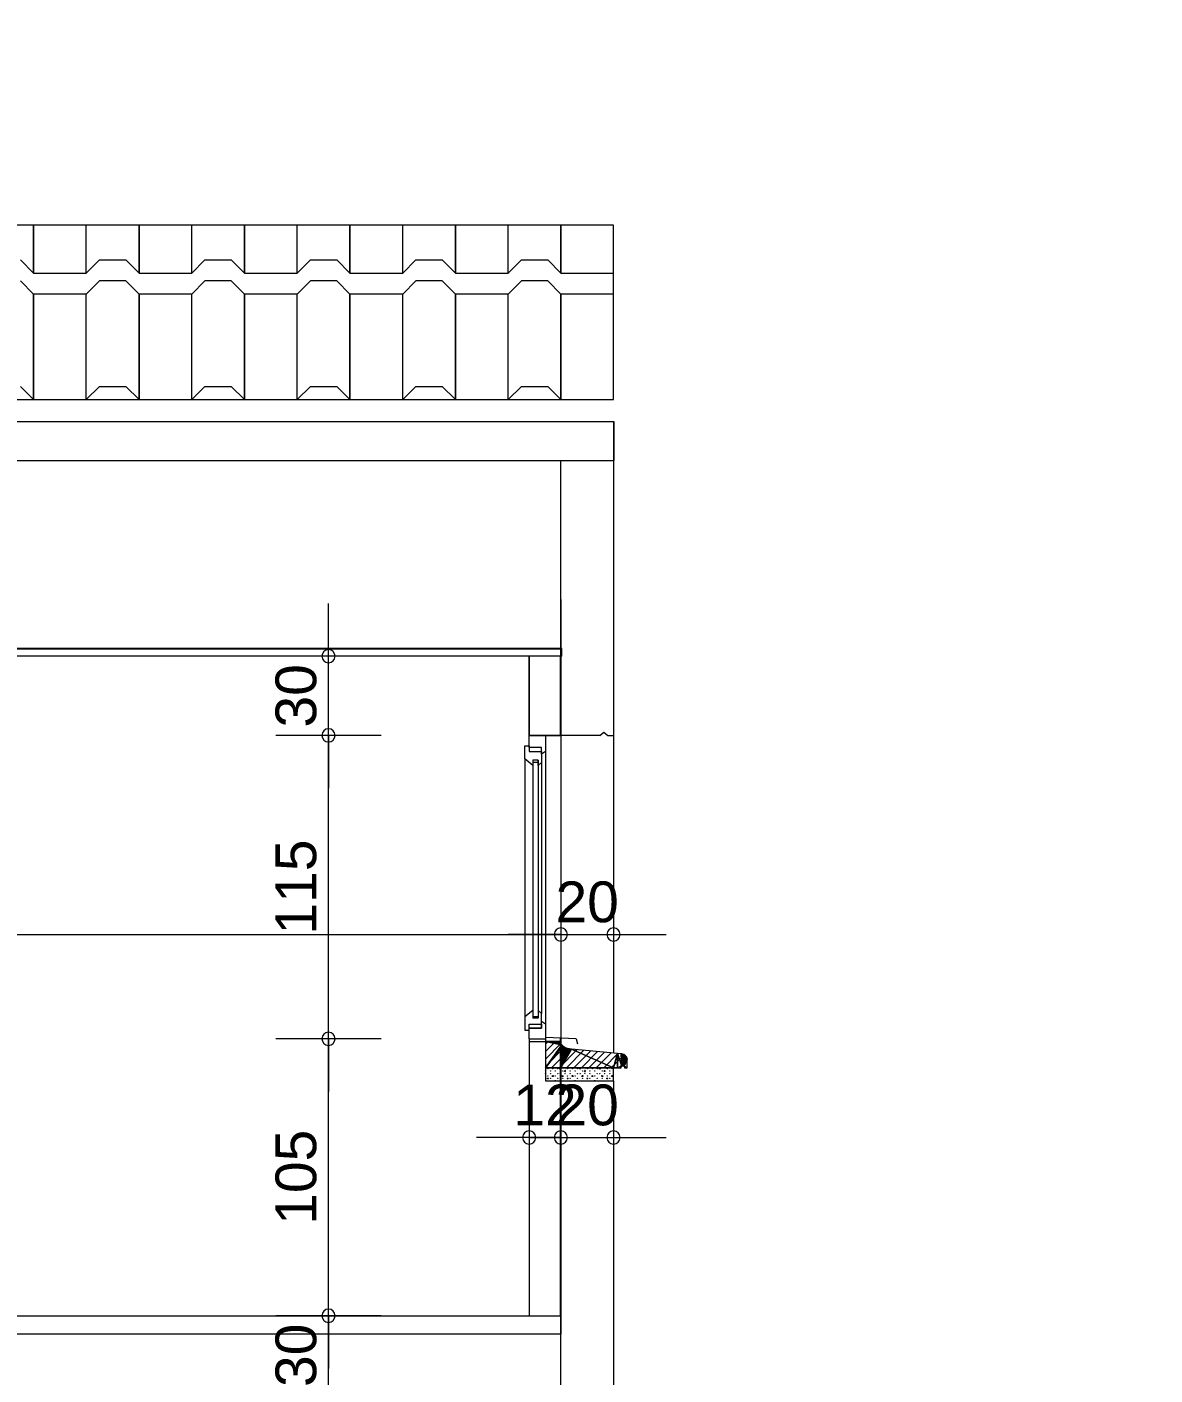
# Model space of a CAD drawing. Header units: metres. Extents: x 1.8 to 61.8, y -53.3 to -11.3.
# Drawn here: x 23.78 to 28.05, y -33.8 to -28.69 of the extents above; entities that cross this region are included whole.
import ezdxf
from ezdxf.enums import TextEntityAlignment as Align

# ---------------------------------------------------------------- set-up
doc = ezdxf.new("R2010")
doc.units = ezdxf.units.M
doc.header["$MEASUREMENT"] = 0
doc.layers.add('Calque commun', color=7, linetype='Continuous')
doc.layers.add('Cotations', color=7, linetype='Continuous')
doc.styles.add('Arial10', font='arial.ttf', dxfattribs={"height": 0.154626})

# ---------------------------------------------------------------- blocks, each defined once
blk = doc.blocks.new('new229')
at = {"layer": 'Cotations', "color": 14, "linetype": 'Continuous', "lineweight": 9}
blk.add_arc((0, 0), 0.5, 0, 359.9994, dxfattribs=at)
blk = doc.blocks.new('new230')
at = {"layer": 'Cotations', "color": 14, "linetype": 'Continuous', "lineweight": 9}
blk.add_arc((0, 0), 0.5, 0, 359.9994, dxfattribs=at)
blk = doc.blocks.new('DimLine58230')
at = {"layer": 'Cotations', "color": 14, "linetype": 'Continuous', "lineweight": 9}
for p, q in [((24.9201, -32.5283), (24.9201, -32.3283)), ((25.1201, -32.5283), (24.7201, -32.5283)), ((24.9201, -33.5783), (24.9201, -32.5283)), ((25.1201, -33.5783), (24.7201, -33.5783)), ((24.9201, -33.5783), (24.9201, -33.7783))]:
    blk.add_line(p, q, dxfattribs=at)
at = {"layer": 'Cotations', "color": 14, "linetype": 'Continuous', "lineweight": 9, "xscale": 0.05000000074505806, "yscale": 0.05000000074505806, "zscale": 0.05000000074505806}
for name, p, rotation in [('new230', (24.9201, -32.5283), -90.00000000000001), ('new229', (24.9201, -33.5783), 90)]:
    blk.add_blockref(name, p, dxfattribs=dict(at, rotation=rotation))
at = {"layer": 'Cotations', "color": 7, "linetype": 'Continuous', "lineweight": 9, "style": 'Arial10'}
blk.add_text('105', height=0.15463, rotation=90, dxfattribs=at).set_placement((24.9201, -33.0533), align=Align.BOTTOM_CENTER)
blk = doc.blocks.new('new231')
at = {"layer": 'Cotations', "color": 14, "linetype": 'Continuous', "lineweight": 9}
blk.add_arc((0, 0), 0.5, 0, 359.9994, dxfattribs=at)
blk = doc.blocks.new('new232')
at = {"layer": 'Cotations', "color": 14, "linetype": 'Continuous', "lineweight": 9}
blk.add_arc((0, 0), 0.5, 0, 359.9994, dxfattribs=at)
blk = doc.blocks.new('DimLine58236')
at = {"layer": 'Cotations', "color": 14, "linetype": 'Continuous', "lineweight": 9}
for p, q in [((24.9201, -31.3783), (24.9201, -31.1783)), ((25.1201, -31.3783), (24.7201, -31.3783)), ((24.9201, -32.5283), (24.9201, -31.3783)), ((25.1201, -32.5283), (24.7201, -32.5283)), ((24.9201, -32.5283), (24.9201, -32.7283))]:
    blk.add_line(p, q, dxfattribs=at)
at = {"layer": 'Cotations', "color": 14, "linetype": 'Continuous', "lineweight": 9, "xscale": 0.05000000074505806, "yscale": 0.05000000074505806, "zscale": 0.05000000074505806}
for name, p, rotation in [('new232', (24.9201, -31.3783), -90.00000000000001), ('new231', (24.9201, -32.5283), 90)]:
    blk.add_blockref(name, p, dxfattribs=dict(at, rotation=rotation))
at = {"layer": 'Cotations', "color": 7, "linetype": 'Continuous', "lineweight": 9, "style": 'Arial10'}
blk.add_text('115', height=0.15463, rotation=90, dxfattribs=at).set_placement((24.9201, -31.9533), align=Align.BOTTOM_CENTER)
blk = doc.blocks.new('new233')
at = {"layer": 'Cotations', "color": 14, "linetype": 'Continuous', "lineweight": 9}
blk.add_arc((0, 0), 0.5, 0, 359.9994, dxfattribs=at)
blk = doc.blocks.new('new234')
at = {"layer": 'Cotations', "color": 14, "linetype": 'Continuous', "lineweight": 9}
blk.add_arc((0, 0), 0.5, 0, 359.9994, dxfattribs=at)
blk = doc.blocks.new('DimLine58242')
at = {"layer": 'Cotations', "color": 14, "linetype": 'Continuous', "lineweight": 9}
for p, q in [((24.9201, -31.0783), (24.9201, -30.8783)), ((25.1201, -31.0783), (24.7201, -31.0783)), ((24.9201, -31.3783), (24.9201, -31.0783)), ((25.1201, -31.3783), (24.7201, -31.3783)), ((24.9201, -31.3783), (24.9201, -31.5783))]:
    blk.add_line(p, q, dxfattribs=at)
at = {"layer": 'Cotations', "color": 14, "linetype": 'Continuous', "lineweight": 9, "xscale": 0.05000000074505806, "yscale": 0.05000000074505806, "zscale": 0.05000000074505806}
for name, p, rotation in [('new234', (24.9201, -31.0783), -90.00000000000001), ('new233', (24.9201, -31.3783), 90)]:
    blk.add_blockref(name, p, dxfattribs=dict(at, rotation=rotation))
at = {"layer": 'Cotations', "color": 7, "linetype": 'Continuous', "lineweight": 9, "style": 'Arial10'}
blk.add_text('30', height=0.15463, rotation=90, dxfattribs=at).set_placement((24.9201, -31.2283), align=Align.BOTTOM_CENTER)
blk = doc.blocks.new('new235')
at = {"layer": 'Cotations', "color": 14, "linetype": 'Continuous', "lineweight": 9}
blk.add_arc((0, 0), 0.5, 0, 359.9994, dxfattribs=at)
blk = doc.blocks.new('new236')
at = {"layer": 'Cotations', "color": 14, "linetype": 'Continuous', "lineweight": 9}
blk.add_arc((0, 0), 0.5, 0, 359.9994, dxfattribs=at)
blk = doc.blocks.new('DimLine58250')
at = {"layer": 'Cotations', "color": 14, "linetype": 'Continuous', "lineweight": 9}
for p, q in [((24.9201, -33.5783), (24.9201, -33.3783)), ((25.1201, -33.5783), (24.7201, -33.5783)), ((24.9201, -33.8783), (24.9201, -33.5783)), ((25.1201, -33.8783), (24.7201, -33.8783)), ((24.9201, -33.8783), (24.9201, -34.0783))]:
    blk.add_line(p, q, dxfattribs=at)
at = {"layer": 'Cotations', "color": 14, "linetype": 'Continuous', "lineweight": 9, "xscale": 0.05000000074505806, "yscale": 0.05000000074505806, "zscale": 0.05000000074505806}
for name, p, rotation in [('new236', (24.9201, -33.5783), -90.00000000000001), ('new235', (24.9201, -33.8783), 90)]:
    blk.add_blockref(name, p, dxfattribs=dict(at, rotation=rotation))
at = {"layer": 'Cotations', "color": 7, "linetype": 'Continuous', "lineweight": 9, "style": 'Arial10'}
blk.add_text('30', height=0.15463, rotation=90, dxfattribs=at).set_placement((24.9201, -33.7283), align=Align.BOTTOM_CENTER)
blk = doc.blocks.new('new259')
at = {"layer": 'Cotations', "color": 14, "linetype": 'Continuous', "lineweight": 9}
blk.add_arc((0, 0), 0.5, 0, 359.9994, dxfattribs=at)
blk = doc.blocks.new('new260')
at = {"layer": 'Cotations', "color": 14, "linetype": 'Continuous', "lineweight": 9}
blk.add_arc((0, 0), 0.5, 0, 359.9994, dxfattribs=at)
blk = doc.blocks.new('DimLine58356')
at = {"layer": 'Cotations', "color": 14, "linetype": 'Continuous', "lineweight": 9}
for p, q in [((24.9201, -33.8783), (24.9201, -33.6783)), ((25.1201, -33.8783), (24.7201, -33.8783)), ((24.9201, -36.3783), (24.9201, -33.8783)), ((25.1201, -36.3783), (24.7201, -36.3783)), ((24.9201, -36.3783), (24.9201, -36.5783))]:
    blk.add_line(p, q, dxfattribs=at)
at = {"layer": 'Cotations', "color": 14, "linetype": 'Continuous', "lineweight": 9, "xscale": 0.05000000074505806, "yscale": 0.05000000074505806, "zscale": 0.05000000074505806}
for name, p, rotation in [('new260', (24.9201, -33.8783), -90.00000000000001), ('new259', (24.9201, -36.3783), 90)]:
    blk.add_blockref(name, p, dxfattribs=dict(at, rotation=rotation))
at = {"layer": 'Cotations', "color": 7, "linetype": 'Continuous', "lineweight": 9, "style": 'Arial10'}
blk.add_text('250', height=0.15463, rotation=90, dxfattribs=at).set_placement((24.9201, -35.1283), align=Align.BOTTOM_CENTER)
blk = doc.blocks.new('new261')
at = {"layer": 'Cotations', "color": 14, "linetype": 'Continuous', "lineweight": 9}
blk.add_arc((0, 0), 0.5, 0, 359.9994, dxfattribs=at)
blk = doc.blocks.new('new262')
at = {"layer": 'Cotations', "color": 14, "linetype": 'Continuous', "lineweight": 9}
blk.add_arc((0, 0), 0.5, 0, 359.9994, dxfattribs=at)
blk = doc.blocks.new('DimLine58362')
at = {"layer": 'Cotations', "color": 14, "linetype": 'Continuous', "lineweight": 9}
for p, q in [((25.8011, -32.7028), (25.8011, -33.1028)), ((26.0011, -32.7028), (26.0011, -33.1028)), ((25.8011, -32.9028), (25.6011, -32.9028)), ((25.8011, -32.9028), (26.0011, -32.9028)), ((26.0011, -32.9028), (26.2011, -32.9028))]:
    blk.add_line(p, q, dxfattribs=at)
at = {"layer": 'Cotations', "color": 14, "linetype": 'Continuous', "lineweight": 9, "xscale": 0.05000000074505806, "yscale": 0.05000000074505806, "zscale": 0.05000000074505806}
blk.add_blockref('new261', (25.8011, -32.9028), dxfattribs=at)
at = {"layer": 'Cotations', "color": 14, "linetype": 'Continuous', "lineweight": 9, "xscale": 0.05000000074505806, "yscale": 0.05000000074505806, "zscale": 0.05000000074505806, "rotation": 180}
blk.add_blockref('new262', (26.0011, -32.9028), dxfattribs=at)
at = {"layer": 'Cotations', "color": 7, "linetype": 'Continuous', "lineweight": 9, "style": 'Arial10'}
blk.add_text('20', height=0.15463, dxfattribs=at).set_placement((25.9011, -32.9028), align=Align.BOTTOM_CENTER)
blk = doc.blocks.new('new263')
at = {"layer": 'Cotations', "color": 14, "linetype": 'Continuous', "lineweight": 9}
blk.add_arc((0, 0), 0.5, 0, 359.9994, dxfattribs=at)
blk = doc.blocks.new('new264')
at = {"layer": 'Cotations', "color": 14, "linetype": 'Continuous', "lineweight": 9}
blk.add_arc((0, 0), 0.5, 0, 359.9994, dxfattribs=at)
blk = doc.blocks.new('DimLine58368')
at = {"layer": 'Cotations', "color": 14, "linetype": 'Continuous', "lineweight": 9}
for p, q in [((25.6811, -32.7028), (25.6811, -33.1028)), ((25.8011, -32.7028), (25.8011, -33.1028)), ((25.6811, -32.9028), (25.4811, -32.9028)), ((25.6811, -32.9028), (25.8011, -32.9028)), ((25.8011, -32.9028), (26.0011, -32.9028))]:
    blk.add_line(p, q, dxfattribs=at)
at = {"layer": 'Cotations', "color": 14, "linetype": 'Continuous', "lineweight": 9, "xscale": 0.05000000074505806, "yscale": 0.05000000074505806, "zscale": 0.05000000074505806}
blk.add_blockref('new263', (25.6811, -32.9028), dxfattribs=at)
at = {"layer": 'Cotations', "color": 14, "linetype": 'Continuous', "lineweight": 9, "xscale": 0.05000000074505806, "yscale": 0.05000000074505806, "zscale": 0.05000000074505806, "rotation": 180}
blk.add_blockref('new264', (25.8011, -32.9028), dxfattribs=at)
at = {"layer": 'Cotations', "color": 7, "linetype": 'Continuous', "lineweight": 9, "style": 'Arial10'}
blk.add_text('12', height=0.15463, dxfattribs=at).set_placement((25.7411, -32.9028), align=Align.BOTTOM_CENTER)
blk = doc.blocks.new('hatch28')
at = {"layer": 'Calque commun', "color": 7, "linetype": 'Continuous', "lineweight": 9}
for p, q in [((25.7529, -32.5383), (25.7426, -32.5486)), ((25.7812, -32.5383), (25.7426, -32.5769)), ((25.8012, -32.5466), (25.7426, -32.6052)), ((25.8156, -32.5605), (25.7426, -32.6335)), ((25.8372, -32.5671), (25.766, -32.6383)), ((25.8633, -32.5694), (25.7943, -32.6383)), ((25.889, -32.5719), (25.8226, -32.6383)), ((25.9147, -32.5745), (25.8509, -32.6383)), ((25.9404, -32.5771), (25.8792, -32.6383)), ((25.9662, -32.5796), (25.9075, -32.6383)), ((25.9919, -32.5822), (25.9357, -32.6383)), ((26.0176, -32.5847), (25.964, -32.6383)), ((26.0416, -32.589), (25.9923, -32.6383)), ((26.0526, -32.6063), (26.0206, -32.6383)), ((26.0526, -32.6346), (26.0489, -32.6383))]:
    blk.add_line(p, q, dxfattribs=at)
at = {"layer": 'Calque commun', "color": 7, "linetype": 'Continuous', "lineweight": 18}
mesh = blk.add_polyface(dxfattribs=at)
corners = [(25.8002, -32.5451), (25.7983, -32.5418), (25.7426, -32.5383), (26.0161, -32.6383), (26.0311, -32.634), (26.032, -32.6327), (26.0428, -32.6368), (26.0426, -32.6383), (26.0526, -32.6383), (25.8229, -32.5641), (25.8195, -32.5626), (25.8011, -32.6383), (26.0161, -32.5846), (26.0011, -32.6383), (26.0412, -32.6327), (26.0526, -32.6054), (26.0408, -32.5885), (26.0388, -32.5875), (26.0369, -32.5868), (26.0473, -32.5939), (26.0459, -32.5923), (26.0443, -32.5909), (25.8377, -32.5672), (25.8339, -32.5669), (26.0358, -32.6307), (26.0522, -32.6033), (25.81, -32.5565), (25.8072, -32.5539), (26.0344, -32.6311), (26.0426, -32.5896), (26.0486, -32.5956), (26.0401, -32.6318), (25.8414, -32.5672), (25.8023, -32.5482), (26.0331, -32.6318), (26.0306, -32.5855), (26.0515, -32.6013), (25.8161, -32.5608), (26.0421, -32.634), (25.8046, -32.5512), (25.813, -32.5588), (26.0497, -32.5974), (26.0373, -32.6307), (26.0388, -32.6311), (26.0348, -32.5862), (26.0327, -32.5857), (26.0507, -32.5993), (25.8302, -32.5662), (25.8265, -32.5653), (26.0306, -32.6354), (25.7426, -32.6383), (26.0306, -32.6383), (26.0304, -32.6368), (25.7968, -32.5383), (26.0426, -32.6354)]
mesh.append_faces([[corners[k] for k in face] for face in [(41, 36, 46)]], dxfattribs={"vtx0": -1, "color": 7})
mesh.append_faces([[corners[k] for k in face] for face in [(3, 12, 13), (19, 24, 30), (14, 15, 31), (36, 24, 25), (12, 34, 35), (32, 13, 12), (50, 39, 2)]], dxfattribs={"vtx0": -1, "vtx1": -1, "color": 7})
mesh.append_faces([[corners[k] for k in face] for face in [(3, 34, 12), (41, 24, 36), (28, 44, 35), (19, 21, 24), (28, 16, 18)]], dxfattribs={"vtx0": -1, "vtx1": -1, "vtx2": -1, "color": 7})
mesh.append_faces([[corners[k] for k in face] for face in [(3, 4, 5), (14, 8, 15), (24, 15, 25), (2, 33, 0), (2, 39, 33), (11, 37, 40), (32, 11, 13), (28, 18, 44), (28, 29, 16), (50, 27, 39), (3, 5, 34)]], dxfattribs={"vtx0": -1, "vtx2": -1, "color": 7})
mesh.append_faces([[corners[k] for k in face] for face in [(0, 1, 2), (9, 10, 11), (22, 23, 11), (26, 27, 11), (28, 24, 29), (32, 22, 11), (34, 28, 35), (10, 37, 11), (14, 38, 8), (41, 30, 24), (42, 43, 15), (23, 47, 11), (48, 9, 11), (49, 4, 3), (24, 42, 15), (43, 31, 15), (47, 48, 11), (50, 11, 27), (40, 26, 11), (52, 49, 3), (21, 29, 24), (38, 54, 8), (54, 6, 8)]], dxfattribs={"vtx1": -1, "vtx2": -1, "color": 7})
mesh.append_faces([[corners[k] for k in face] for face in [(6, 7, 8), (16, 17, 18), (19, 20, 21), (44, 45, 35), (3, 51, 52), (1, 53, 2)]], dxfattribs={"vtx2": -1, "color": 7})
blk = doc.blocks.new('Block58384')
at = {"layer": 'Calque commun', "color": 7, "linetype": 'Continuous', "lineweight": 9}
for p, q in [((25.7435, -32.6492), (25.7426, -32.6492)), ((25.7426, -32.6524), (25.7435, -32.6524)), ((25.7445, -32.6508), (25.7435, -32.6492)), ((25.7435, -32.6524), (25.7445, -32.6508)), ((25.7514, -32.6414), (25.752, -32.6408)), ((25.752, -32.6421), (25.7514, -32.6414)), ((25.752, -32.6408), (25.7526, -32.6414)), ((25.7526, -32.6414), (25.752, -32.6421)), ((25.7607, -32.6508), (25.7614, -32.6502)), ((25.7614, -32.6514), (25.7607, -32.6508)), ((25.7614, -32.6502), (25.762, -32.6508)), ((25.762, -32.6508), (25.7614, -32.6514)), ((25.7701, -32.6414), (25.7707, -32.6408)), ((25.7707, -32.6421), (25.7701, -32.6414)), ((25.7707, -32.6408), (25.7714, -32.6414)), ((25.7714, -32.6414), (25.7707, -32.6421)), ((25.7795, -32.6508), (25.7801, -32.6502)), ((25.7801, -32.6514), (25.7795, -32.6508)), ((25.7801, -32.6502), (25.7807, -32.6508)), ((25.7807, -32.6508), (25.7801, -32.6514)), ((25.7888, -32.6414), (25.7895, -32.6408)), ((25.7895, -32.6421), (25.7888, -32.6414)), ((25.7895, -32.6408), (25.7901, -32.6414)), ((25.7901, -32.6414), (25.7895, -32.6421)), ((25.797, -32.6414), (25.7979, -32.6398)), ((25.7979, -32.6431), (25.797, -32.6414)), ((25.7979, -32.6398), (25.7998, -32.6398)), ((25.7998, -32.6431), (25.7979, -32.6431)), ((25.7998, -32.6398), (25.8007, -32.6414)), ((25.8007, -32.6414), (25.7998, -32.6431)), ((25.8076, -32.6508), (25.8082, -32.6502)), ((25.8082, -32.6514), (25.8076, -32.6508)), ((25.8082, -32.6502), (25.8089, -32.6508)), ((25.8089, -32.6508), (25.8082, -32.6514)), ((25.8157, -32.6508), (25.8167, -32.6492)), ((25.8167, -32.6524), (25.8157, -32.6508)), ((25.8167, -32.6492), (25.8176, -32.6492)), ((25.8176, -32.6524), (25.8167, -32.6524)), ((25.8185, -32.6492), (25.8176, -32.6492)), ((25.8176, -32.6524), (25.8185, -32.6524)), ((25.8195, -32.6508), (25.8185, -32.6492)), ((25.8185, -32.6524), (25.8195, -32.6508)), ((25.8264, -32.6414), (25.827, -32.6408)), ((25.827, -32.6421), (25.8264, -32.6414)), ((25.827, -32.6408), (25.8276, -32.6414)), ((25.8276, -32.6414), (25.827, -32.6421)), ((25.8357, -32.6508), (25.8363, -32.6502)), ((25.8363, -32.6514), (25.8357, -32.6508)), ((25.8363, -32.6502), (25.837, -32.6508)), ((25.837, -32.6508), (25.8363, -32.6514)), ((25.8451, -32.6414), (25.8457, -32.6408)), ((25.8457, -32.6421), (25.8451, -32.6414)), ((25.8457, -32.6408), (25.8464, -32.6414)), ((25.8464, -32.6414), (25.8457, -32.6421)), ((25.8545, -32.6508), (25.8551, -32.6502)), ((25.8551, -32.6514), (25.8545, -32.6508)), ((25.8551, -32.6502), (25.8557, -32.6508)), ((25.8557, -32.6508), (25.8551, -32.6514)), ((25.8639, -32.6414), (25.8645, -32.6408)), ((25.8645, -32.6421), (25.8639, -32.6414)), ((25.8645, -32.6408), (25.8651, -32.6414)), ((25.8651, -32.6414), (25.8645, -32.6421)), ((25.872, -32.6414), (25.8729, -32.6398)), ((25.8729, -32.6431), (25.872, -32.6414)), ((25.8729, -32.6398), (25.8748, -32.6398)), ((25.8748, -32.6431), (25.8729, -32.6431)), ((25.8748, -32.6398), (25.8757, -32.6414)), ((25.8757, -32.6414), (25.8748, -32.6431)), ((25.8826, -32.6508), (25.8832, -32.6502)), ((25.8832, -32.6514), (25.8826, -32.6508)), ((25.8832, -32.6502), (25.8839, -32.6508)), ((25.8839, -32.6508), (25.8832, -32.6514)), ((25.8907, -32.6508), (25.8917, -32.6492)), ((25.8917, -32.6524), (25.8907, -32.6508)), ((25.8917, -32.6492), (25.8926, -32.6492)), ((25.8926, -32.6524), (25.8917, -32.6524)), ((25.8935, -32.6492), (25.8926, -32.6492)), ((25.8926, -32.6524), (25.8935, -32.6524)), ((25.8945, -32.6508), (25.8935, -32.6492)), ((25.8935, -32.6524), (25.8945, -32.6508)), ((25.9014, -32.6414), (25.902, -32.6408)), ((25.902, -32.6421), (25.9014, -32.6414)), ((25.902, -32.6408), (25.9026, -32.6414)), ((25.9026, -32.6414), (25.902, -32.6421)), ((25.9107, -32.6508), (25.9114, -32.6502)), ((25.9114, -32.6514), (25.9107, -32.6508)), ((25.9114, -32.6502), (25.912, -32.6508)), ((25.912, -32.6508), (25.9114, -32.6514)), ((25.9201, -32.6414), (25.9207, -32.6408)), ((25.9207, -32.6421), (25.9201, -32.6414)), ((25.9207, -32.6408), (25.9214, -32.6414)), ((25.9214, -32.6414), (25.9207, -32.6421)), ((25.9295, -32.6508), (25.9301, -32.6502)), ((25.9301, -32.6514), (25.9295, -32.6508)), ((25.9301, -32.6502), (25.9307, -32.6508)), ((25.9307, -32.6508), (25.9301, -32.6514)), ((25.9389, -32.6414), (25.9395, -32.6408)), ((25.9395, -32.6421), (25.9389, -32.6414)), ((25.9395, -32.6408), (25.9401, -32.6414)), ((25.9401, -32.6414), (25.9395, -32.6421)), ((25.947, -32.6414), (25.9479, -32.6398)), ((25.9479, -32.6431), (25.947, -32.6414)), ((25.9479, -32.6398), (25.9498, -32.6398)), ((25.9498, -32.6431), (25.9479, -32.6431)), ((25.9498, -32.6398), (25.9507, -32.6414)), ((25.9507, -32.6414), (25.9498, -32.6431)), ((25.9576, -32.6508), (25.9582, -32.6502)), ((25.9582, -32.6514), (25.9576, -32.6508)), ((25.9582, -32.6502), (25.9589, -32.6508)), ((25.9589, -32.6508), (25.9582, -32.6514)), ((25.9657, -32.6508), (25.9667, -32.6492)), ((25.9667, -32.6524), (25.9657, -32.6508)), ((25.9667, -32.6492), (25.9676, -32.6492)), ((25.9676, -32.6524), (25.9667, -32.6524)), ((25.9685, -32.6492), (25.9676, -32.6492)), ((25.9676, -32.6524), (25.9685, -32.6524)), ((25.9695, -32.6508), (25.9685, -32.6492)), ((25.9685, -32.6524), (25.9695, -32.6508)), ((25.9763, -32.6414), (25.977, -32.6408)), ((25.977, -32.6421), (25.9763, -32.6414)), ((25.977, -32.6408), (25.9776, -32.6414)), ((25.9776, -32.6414), (25.977, -32.6421)), ((25.9857, -32.6508), (25.9864, -32.6502)), ((25.9864, -32.6514), (25.9857, -32.6508)), ((25.9864, -32.6502), (25.987, -32.6508)), ((25.987, -32.6508), (25.9864, -32.6514)), ((25.9951, -32.6414), (25.9957, -32.6408)), ((25.9957, -32.6421), (25.9951, -32.6414)), ((25.9957, -32.6408), (25.9964, -32.6414)), ((25.9964, -32.6414), (25.9957, -32.6421)), ((25.7432, -32.6602), (25.7426, -32.6596)), ((25.7426, -32.6608), (25.7432, -32.6602)), ((25.7501, -32.6789), (25.751, -32.6773)), ((25.751, -32.6806), (25.7501, -32.6789)), ((25.751, -32.6773), (25.7529, -32.6773)), ((25.7529, -32.6806), (25.751, -32.6806)), ((25.7514, -32.6696), (25.752, -32.6689)), ((25.752, -32.6702), (25.7514, -32.6696)), ((25.752, -32.6689), (25.7526, -32.6696)), ((25.7526, -32.6696), (25.752, -32.6702)), ((25.7529, -32.6773), (25.7539, -32.6789)), ((25.7539, -32.6789), (25.7529, -32.6806)), ((25.7607, -32.6602), (25.7614, -32.6596)), ((25.7614, -32.6608), (25.7607, -32.6602)), ((25.7607, -32.6789), (25.7614, -32.6783)), ((25.7614, -32.6796), (25.7607, -32.6789)), ((25.7607, -32.6883), (25.7614, -32.6877)), ((25.7614, -32.6596), (25.762, -32.6602)), ((25.762, -32.6602), (25.7614, -32.6608)), ((25.7614, -32.6783), (25.762, -32.6789)), ((25.762, -32.6789), (25.7614, -32.6796)), ((25.7614, -32.6877), (25.762, -32.6883)), ((25.7689, -32.6696), (25.7698, -32.6679)), ((25.7698, -32.6712), (25.7689, -32.6696)), ((25.7698, -32.6679), (25.7717, -32.6679)), ((25.7717, -32.6712), (25.7698, -32.6712)), ((25.7717, -32.6679), (25.7726, -32.6696)), ((25.7726, -32.6696), (25.7717, -32.6712)), ((25.7782, -32.6883), (25.7792, -32.6867)), ((25.7792, -32.6867), (25.781, -32.6867)), ((25.7795, -32.6696), (25.7801, -32.6689)), ((25.7801, -32.6702), (25.7795, -32.6696)), ((25.7801, -32.6689), (25.7807, -32.6696)), ((25.7807, -32.6696), (25.7801, -32.6702)), ((25.781, -32.6867), (25.782, -32.6883)), ((25.7888, -32.6602), (25.7895, -32.6596)), ((25.7895, -32.6608), (25.7888, -32.6602)), ((25.7888, -32.6789), (25.7895, -32.6783)), ((25.7895, -32.6796), (25.7888, -32.6789)), ((25.7895, -32.6596), (25.7901, -32.6602)), ((25.7901, -32.6602), (25.7895, -32.6608)), ((25.7895, -32.6783), (25.7901, -32.6789)), ((25.7901, -32.6789), (25.7895, -32.6796)), ((25.7982, -32.6602), (25.7989, -32.6596)), ((25.7989, -32.6608), (25.7982, -32.6602)), ((25.7989, -32.6596), (25.7995, -32.6602)), ((25.7995, -32.6602), (25.7989, -32.6608)), ((25.8064, -32.6696), (25.8073, -32.6679)), ((25.8073, -32.6712), (25.8064, -32.6696)), ((25.8073, -32.6679), (25.8092, -32.6679)), ((25.8092, -32.6712), (25.8073, -32.6712)), ((25.8076, -32.6789), (25.8082, -32.6783)), ((25.8082, -32.6796), (25.8076, -32.6789)), ((25.8082, -32.6783), (25.8089, -32.6789)), ((25.8089, -32.6789), (25.8082, -32.6796)), ((25.8092, -32.6679), (25.8101, -32.6696)), ((25.8101, -32.6696), (25.8092, -32.6712)), ((25.817, -32.6602), (25.8176, -32.6596)), ((25.8176, -32.6608), (25.817, -32.6602)), ((25.8182, -32.6602), (25.8176, -32.6596)), ((25.8176, -32.6608), (25.8182, -32.6602)), ((25.8251, -32.6789), (25.826, -32.6773)), ((25.826, -32.6806), (25.8251, -32.6789)), ((25.826, -32.6773), (25.8279, -32.6773)), ((25.8279, -32.6806), (25.826, -32.6806)), ((25.8264, -32.6696), (25.827, -32.6689)), ((25.827, -32.6702), (25.8264, -32.6696)), ((25.827, -32.6689), (25.8276, -32.6696)), ((25.8276, -32.6696), (25.827, -32.6702)), ((25.8279, -32.6773), (25.8289, -32.6789)), ((25.8289, -32.6789), (25.8279, -32.6806)), ((25.8357, -32.6602), (25.8363, -32.6596)), ((25.8363, -32.6608), (25.8357, -32.6602)), ((25.8357, -32.6789), (25.8363, -32.6783)), ((25.8363, -32.6796), (25.8357, -32.6789)), ((25.8357, -32.6883), (25.8363, -32.6877)), ((25.8363, -32.6596), (25.837, -32.6602)), ((25.837, -32.6602), (25.8363, -32.6608)), ((25.8363, -32.6783), (25.837, -32.6789)), ((25.837, -32.6789), (25.8363, -32.6796)), ((25.8363, -32.6877), (25.837, -32.6883)), ((25.8439, -32.6696), (25.8448, -32.6679)), ((25.8448, -32.6712), (25.8439, -32.6696)), ((25.8448, -32.6679), (25.8467, -32.6679)), ((25.8467, -32.6712), (25.8448, -32.6712)), ((25.8467, -32.6679), (25.8476, -32.6696)), ((25.8476, -32.6696), (25.8467, -32.6712)), ((25.8532, -32.6883), (25.8542, -32.6867)), ((25.8542, -32.6867), (25.856, -32.6867)), ((25.8545, -32.6696), (25.8551, -32.6689)), ((25.8551, -32.6702), (25.8545, -32.6696)), ((25.8551, -32.6689), (25.8557, -32.6696)), ((25.8557, -32.6696), (25.8551, -32.6702)), ((25.856, -32.6867), (25.857, -32.6883)), ((25.8639, -32.6602), (25.8645, -32.6596)), ((25.8645, -32.6608), (25.8639, -32.6602)), ((25.8639, -32.6789), (25.8645, -32.6783)), ((25.8645, -32.6796), (25.8639, -32.6789)), ((25.8645, -32.6596), (25.8651, -32.6602)), ((25.8651, -32.6602), (25.8645, -32.6608)), ((25.8645, -32.6783), (25.8651, -32.6789)), ((25.8651, -32.6789), (25.8645, -32.6796)), ((25.8732, -32.6602), (25.8739, -32.6596)), ((25.8739, -32.6608), (25.8732, -32.6602)), ((25.8739, -32.6596), (25.8745, -32.6602)), ((25.8745, -32.6602), (25.8739, -32.6608)), ((25.8813, -32.6696), (25.8823, -32.6679)), ((25.8823, -32.6712), (25.8813, -32.6696)), ((25.8823, -32.6679), (25.8842, -32.6679)), ((25.8842, -32.6712), (25.8823, -32.6712)), ((25.8826, -32.6789), (25.8832, -32.6783)), ((25.8832, -32.6796), (25.8826, -32.6789)), ((25.8832, -32.6783), (25.8839, -32.6789)), ((25.8839, -32.6789), (25.8832, -32.6796)), ((25.8842, -32.6679), (25.8851, -32.6696)), ((25.8851, -32.6696), (25.8842, -32.6712)), ((25.892, -32.6602), (25.8926, -32.6596)), ((25.8926, -32.6608), (25.892, -32.6602)), ((25.8932, -32.6602), (25.8926, -32.6596)), ((25.8926, -32.6608), (25.8932, -32.6602)), ((25.9001, -32.6789), (25.901, -32.6773)), ((25.901, -32.6806), (25.9001, -32.6789)), ((25.901, -32.6773), (25.9029, -32.6773)), ((25.9029, -32.6806), (25.901, -32.6806)), ((25.9014, -32.6696), (25.902, -32.6689)), ((25.902, -32.6702), (25.9014, -32.6696)), ((25.902, -32.6689), (25.9026, -32.6696)), ((25.9026, -32.6696), (25.902, -32.6702)), ((25.9029, -32.6773), (25.9039, -32.6789)), ((25.9039, -32.6789), (25.9029, -32.6806)), ((25.9107, -32.6602), (25.9114, -32.6596)), ((25.9114, -32.6608), (25.9107, -32.6602)), ((25.9107, -32.6789), (25.9114, -32.6783)), ((25.9114, -32.6796), (25.9107, -32.6789)), ((25.9107, -32.6883), (25.9114, -32.6877)), ((25.9114, -32.6596), (25.912, -32.6602)), ((25.912, -32.6602), (25.9114, -32.6608)), ((25.9114, -32.6783), (25.912, -32.6789)), ((25.912, -32.6789), (25.9114, -32.6796)), ((25.9114, -32.6877), (25.912, -32.6883)), ((25.9189, -32.6696), (25.9198, -32.6679)), ((25.9198, -32.6712), (25.9189, -32.6696)), ((25.9198, -32.6679), (25.9217, -32.6679)), ((25.9217, -32.6712), (25.9198, -32.6712)), ((25.9217, -32.6679), (25.9226, -32.6696)), ((25.9226, -32.6696), (25.9217, -32.6712)), ((25.9282, -32.6883), (25.9292, -32.6867)), ((25.9292, -32.6867), (25.931, -32.6867)), ((25.9295, -32.6696), (25.9301, -32.6689)), ((25.9301, -32.6702), (25.9295, -32.6696)), ((25.9301, -32.6689), (25.9307, -32.6696)), ((25.9307, -32.6696), (25.9301, -32.6702)), ((25.931, -32.6867), (25.932, -32.6883)), ((25.9389, -32.6602), (25.9395, -32.6596)), ((25.9395, -32.6608), (25.9389, -32.6602)), ((25.9389, -32.6789), (25.9395, -32.6783)), ((25.9395, -32.6796), (25.9389, -32.6789)), ((25.9395, -32.6596), (25.9401, -32.6602)), ((25.9401, -32.6602), (25.9395, -32.6608)), ((25.9395, -32.6783), (25.9401, -32.6789)), ((25.9401, -32.6789), (25.9395, -32.6796)), ((25.9482, -32.6602), (25.9489, -32.6596)), ((25.9489, -32.6608), (25.9482, -32.6602)), ((25.9489, -32.6596), (25.9495, -32.6602)), ((25.9495, -32.6602), (25.9489, -32.6608)), ((25.9564, -32.6696), (25.9573, -32.6679)), ((25.9573, -32.6712), (25.9564, -32.6696)), ((25.9573, -32.6679), (25.9592, -32.6679)), ((25.9592, -32.6712), (25.9573, -32.6712)), ((25.9576, -32.6789), (25.9582, -32.6783)), ((25.9582, -32.6796), (25.9576, -32.6789)), ((25.9582, -32.6783), (25.9589, -32.6789)), ((25.9589, -32.6789), (25.9582, -32.6796)), ((25.9592, -32.6679), (25.9601, -32.6696)), ((25.9601, -32.6696), (25.9592, -32.6712)), ((25.967, -32.6602), (25.9676, -32.6596)), ((25.9676, -32.6608), (25.967, -32.6602)), ((25.9682, -32.6602), (25.9676, -32.6596)), ((25.9676, -32.6608), (25.9682, -32.6602)), ((25.9751, -32.6789), (25.976, -32.6773)), ((25.976, -32.6806), (25.9751, -32.6789)), ((25.976, -32.6773), (25.9779, -32.6773)), ((25.9779, -32.6806), (25.976, -32.6806)), ((25.9763, -32.6696), (25.977, -32.6689)), ((25.977, -32.6702), (25.9763, -32.6696)), ((25.977, -32.6689), (25.9776, -32.6696)), ((25.9776, -32.6696), (25.977, -32.6702)), ((25.9779, -32.6773), (25.9789, -32.6789)), ((25.9789, -32.6789), (25.9779, -32.6806)), ((25.9857, -32.6602), (25.9864, -32.6596)), ((25.9864, -32.6608), (25.9857, -32.6602)), ((25.9857, -32.6789), (25.9864, -32.6783)), ((25.9864, -32.6796), (25.9857, -32.6789)), ((25.9857, -32.6883), (25.9864, -32.6877)), ((25.9864, -32.6596), (25.987, -32.6602)), ((25.987, -32.6602), (25.9864, -32.6608)), ((25.9864, -32.6783), (25.987, -32.6789)), ((25.987, -32.6789), (25.9864, -32.6796)), ((25.9864, -32.6877), (25.987, -32.6883)), ((25.9939, -32.6696), (25.9948, -32.6679)), ((25.9948, -32.6712), (25.9939, -32.6696)), ((25.9948, -32.6679), (25.9967, -32.6679)), ((25.9967, -32.6712), (25.9948, -32.6712)), ((25.9967, -32.6679), (25.9976, -32.6696)), ((25.9976, -32.6696), (25.9967, -32.6712))]:
    blk.add_line(p, q, dxfattribs=at)
blk = doc.blocks.new('pattern3')
at = {"layer": 'Calque commun', "color": 0, "linetype": 'ByBlock', "lineweight": -2}
blk.add_blockref('Block58384', (0, 0), dxfattribs=at)
at = {"layer": 'Calque commun', "color": 7, "linetype": 'Continuous', "lineweight": 18}
mesh = blk.add_polyface(dxfattribs=at)
corners = [(25.7426, -32.6383), (25.7426, -32.6883), (26.0011, -32.6883), (26.0011, -32.6383)]
mesh.append_faces([[corners[k] for k in face] for face in [(0, 1, 2, 3)]], dxfattribs={"color": 7})
blk = doc.blocks.new('new273')
at = {"layer": 'Cotations', "color": 14, "linetype": 'Continuous', "lineweight": 9}
blk.add_arc((0, 0), 0.5, 0, 359.9994, dxfattribs=at)
blk = doc.blocks.new('new274')
at = {"layer": 'Cotations', "color": 14, "linetype": 'Continuous', "lineweight": 9}
blk.add_arc((0, 0), 0.5, 0, 359.9994, dxfattribs=at)
blk = doc.blocks.new('DimLine58631')
at = {"layer": 'Cotations', "color": 14, "linetype": 'Continuous', "lineweight": 9}
for p, q in [((19.6012, -31.933), (19.6012, -32.333)), ((25.8011, -31.933), (25.8011, -32.333)), ((19.6012, -32.133), (19.4012, -32.133)), ((19.6012, -32.133), (25.8011, -32.133)), ((25.8011, -32.133), (26.0011, -32.133))]:
    blk.add_line(p, q, dxfattribs=at)
at = {"layer": 'Cotations', "color": 14, "linetype": 'Continuous', "lineweight": 9, "xscale": 0.05000000074505806, "yscale": 0.05000000074505806, "zscale": 0.05000000074505806}
blk.add_blockref('new273', (19.6012, -32.133), dxfattribs=at)
at = {"layer": 'Cotations', "color": 14, "linetype": 'Continuous', "lineweight": 9, "xscale": 0.05000000074505806, "yscale": 0.05000000074505806, "zscale": 0.05000000074505806, "rotation": 180}
blk.add_blockref('new274', (25.8011, -32.133), dxfattribs=at)
at = {"layer": 'Cotations', "color": 7, "linetype": 'Continuous', "lineweight": 9, "style": 'Arial10'}
blk.add_text('620', height=0.15463, dxfattribs=at).set_placement((22.7011, -32.133), align=Align.BOTTOM_CENTER)
blk = doc.blocks.new('new275')
at = {"layer": 'Cotations', "color": 14, "linetype": 'Continuous', "lineweight": 9}
blk.add_arc((0, 0), 0.5, 0, 359.9994, dxfattribs=at)
blk = doc.blocks.new('new276')
at = {"layer": 'Cotations', "color": 14, "linetype": 'Continuous', "lineweight": 9}
blk.add_arc((0, 0), 0.5, 0, 359.9994, dxfattribs=at)
blk = doc.blocks.new('DimLine58639')
at = {"layer": 'Cotations', "color": 14, "linetype": 'Continuous', "lineweight": 9}
for p, q in [((25.8011, -31.933), (25.8011, -32.333)), ((26.0011, -31.933), (26.0011, -32.333)), ((25.8011, -32.133), (25.6011, -32.133)), ((25.8011, -32.133), (26.0011, -32.133)), ((26.0011, -32.133), (26.2011, -32.133))]:
    blk.add_line(p, q, dxfattribs=at)
at = {"layer": 'Cotations', "color": 14, "linetype": 'Continuous', "lineweight": 9, "xscale": 0.05000000074505806, "yscale": 0.05000000074505806, "zscale": 0.05000000074505806}
blk.add_blockref('new275', (25.8011, -32.133), dxfattribs=at)
at = {"layer": 'Cotations', "color": 14, "linetype": 'Continuous', "lineweight": 9, "xscale": 0.05000000074505806, "yscale": 0.05000000074505806, "zscale": 0.05000000074505806, "rotation": 180}
blk.add_blockref('new276', (26.0011, -32.133), dxfattribs=at)
at = {"layer": 'Cotations', "color": 7, "linetype": 'Continuous', "lineweight": 9, "style": 'Arial10'}
blk.add_text('20', height=0.15463, dxfattribs=at).set_placement((25.9011, -32.133), align=Align.BOTTOM_CENTER)
blk = doc.blocks.new('pattern5')
at = {"layer": 'Calque commun', "color": 1, "linetype": 'Continuous', "lineweight": 9}
for p, q in [((23.8016, -29.6256), (23.8016, -29.4443)), ((23.8016, -29.4443), (23.8016, -29.6256)), ((24.0016, -29.6256), (24.0016, -29.4443)), ((24.2016, -29.6256), (24.2016, -29.4443)), ((24.2016, -29.4443), (24.2016, -29.6256)), ((24.4016, -29.6256), (24.4016, -29.4443)), ((24.6016, -29.6256), (24.6016, -29.4443)), ((24.6016, -29.4443), (24.6016, -29.6256)), ((24.8016, -29.6256), (24.8016, -29.4443)), ((25.0016, -29.6256), (25.0016, -29.4443)), ((25.0016, -29.4443), (25.0016, -29.6256)), ((25.2016, -29.6256), (25.2016, -29.4443)), ((25.4016, -29.6256), (25.4016, -29.4443)), ((25.4016, -29.4443), (25.4016, -29.6256)), ((25.6016, -29.6256), (25.6016, -29.4443)), ((25.8016, -29.6256), (25.8016, -29.4443)), ((25.8016, -29.4443), (25.8016, -29.6256)), ((23.7516, -29.5756), (23.8016, -29.6256)), ((24.0016, -29.6256), (24.0516, -29.5756)), ((24.0516, -29.5756), (24.1516, -29.5756)), ((24.1516, -29.5756), (24.2016, -29.6256)), ((24.4016, -29.6256), (24.4516, -29.5756)), ((24.4516, -29.5756), (24.5516, -29.5756)), ((24.5516, -29.5756), (24.6016, -29.6256)), ((24.8016, -29.6256), (24.8516, -29.5756)), ((24.8516, -29.5756), (24.9516, -29.5756)), ((24.9516, -29.5756), (25.0016, -29.6256)), ((25.2016, -29.6256), (25.2516, -29.5756)), ((25.2516, -29.5756), (25.3516, -29.5756)), ((25.3516, -29.5756), (25.4016, -29.6256)), ((25.6016, -29.6256), (25.6516, -29.5756)), ((25.6516, -29.5756), (25.7516, -29.5756)), ((25.7516, -29.5756), (25.8016, -29.6256)), ((23.8016, -29.6256), (24.0016, -29.6256)), ((24.2016, -29.6256), (24.4016, -29.6256)), ((24.6016, -29.6256), (24.8016, -29.6256)), ((25.0016, -29.6256), (25.2016, -29.6256)), ((25.4016, -29.6256), (25.6016, -29.6256)), ((25.8016, -29.6256), (26.0012, -29.6256)), ((23.8016, -29.7056), (23.7516, -29.6556)), ((24.0516, -29.6556), (24.0016, -29.7056)), ((24.1516, -29.6556), (24.0516, -29.6556)), ((24.2016, -29.7056), (24.1516, -29.6556)), ((24.4516, -29.6556), (24.4016, -29.7056)), ((24.5516, -29.6556), (24.4516, -29.6556)), ((24.6016, -29.7056), (24.5516, -29.6556)), ((24.8516, -29.6556), (24.8016, -29.7056)), ((24.9516, -29.6556), (24.8516, -29.6556)), ((25.0016, -29.7056), (24.9516, -29.6556)), ((25.2516, -29.6556), (25.2016, -29.7056)), ((25.3516, -29.6556), (25.2516, -29.6556)), ((25.4016, -29.7056), (25.3516, -29.6556)), ((25.6516, -29.6556), (25.6016, -29.7056)), ((25.7516, -29.6556), (25.6516, -29.6556)), ((25.8016, -29.7056), (25.7516, -29.6556)), ((23.8016, -30.1056), (23.8016, -29.7056)), ((24.0016, -29.7056), (23.8016, -29.7056)), ((23.8016, -29.7056), (23.8016, -30.1056)), ((24.0016, -30.1056), (24.0016, -29.7056)), ((24.2016, -30.1056), (24.2016, -29.7056)), ((24.4016, -29.7056), (24.2016, -29.7056)), ((24.2016, -29.7056), (24.2016, -30.1056)), ((24.4016, -30.1056), (24.4016, -29.7056)), ((24.6016, -30.1056), (24.6016, -29.7056)), ((24.8016, -29.7056), (24.6016, -29.7056)), ((24.6016, -29.7056), (24.6016, -30.1056)), ((24.8016, -30.1056), (24.8016, -29.7056)), ((25.0016, -30.1056), (25.0016, -29.7056)), ((25.2016, -29.7056), (25.0016, -29.7056)), ((25.0016, -29.7056), (25.0016, -30.1056)), ((25.2016, -30.1056), (25.2016, -29.7056)), ((25.4016, -30.1056), (25.4016, -29.7056)), ((25.6016, -29.7056), (25.4016, -29.7056)), ((25.4016, -29.7056), (25.4016, -30.1056)), ((25.6016, -30.1056), (25.6016, -29.7056)), ((25.8016, -30.1056), (25.8016, -29.7056)), ((26.0012, -29.7056), (25.8016, -29.7056)), ((25.8016, -29.7056), (25.8016, -30.1056)), ((23.7516, -30.0556), (23.8016, -30.1056)), ((24.0016, -30.1056), (24.0516, -30.0556)), ((24.0516, -30.0556), (24.1516, -30.0556)), ((24.1516, -30.0556), (24.2016, -30.1056)), ((24.4016, -30.1056), (24.4516, -30.0556)), ((24.4516, -30.0556), (24.5516, -30.0556)), ((24.5516, -30.0556), (24.6016, -30.1056)), ((24.8016, -30.1056), (24.8516, -30.0556)), ((24.8516, -30.0556), (24.9516, -30.0556)), ((24.9516, -30.0556), (25.0016, -30.1056)), ((25.2016, -30.1056), (25.2516, -30.0556)), ((25.2516, -30.0556), (25.3516, -30.0556)), ((25.3516, -30.0556), (25.4016, -30.1056)), ((25.6016, -30.1056), (25.6516, -30.0556)), ((25.6516, -30.0556), (25.7516, -30.0556)), ((25.7516, -30.0556), (25.8016, -30.1056)), ((23.8016, -30.1056), (24.0016, -30.1056)), ((24.2016, -30.1056), (24.4016, -30.1056)), ((24.6016, -30.1056), (24.8016, -30.1056)), ((25.0016, -30.1056), (25.2016, -30.1056)), ((25.4016, -30.1056), (25.6016, -30.1056)), ((25.8016, -30.1056), (26.0012, -30.1056))]:
    blk.add_line(p, q, dxfattribs=at)
at = {"layer": 'Calque commun', "color": 7, "linetype": 'Continuous', "lineweight": 9}
mesh = blk.add_polyface(dxfattribs=at)
corners = [(13.0012, -30.1056), (13.0012, -29.4443), (6.6016, -29.4443), (6.6016, -30.1056), (26.0012, -30.1056), (26.0012, -29.4443), (19.6012, -29.4443), (19.6012, -30.1056)]
mesh.append_faces([[corners[k] for k in face] for face in [(0, 1, 2, 3), (4, 5, 6, 7)]], dxfattribs={"color": 7})

msp = doc.modelspace()

# ---------------------------------------------------------------- linework, layer by layer
at = {"layer": 'Calque commun', "color": 7, "linetype": 'Continuous', "lineweight": 18}
for p, q in [((26.0012, -30.1903), (26.0012, -31.3783)), ((25.8012, -31.3783), (25.8012, -30.3367)), ((25.8011, -31.3783), (25.803, -30.8626)), ((25.8044, -31.0483), (19.6044, -31.0483)), ((25.8044, -31.0783), (25.8044, -31.0483)), ((25.8044, -31.0783), (19.6044, -31.0783)), ((25.6811, -31.3783), (25.6811, -31.0783)), ((26.0015, -31.1797), (26.0011, -31.2738)), ((26.0011, -31.2738), (26.0011, -31.2738)), ((26.0011, -31.2738), (26.0011, -31.3783)), ((25.9496, -31.3783), (25.9646, -31.3667)), ((25.9646, -31.3667), (25.9796, -31.3783)), ((25.9496, -31.3783), (25.8011, -31.3783)), ((25.9796, -31.3783), (26.0011, -31.3783)), ((25.6811, -32.5283), (25.7426, -32.5283)), ((25.6811, -32.5283), (25.6811, -33.5783)), ((25.8011, -32.6883), (25.8011, -33.6483)), ((25.8011, -32.6883), (26.0011, -32.6883)), ((25.8012, -37.3073), (25.8012, -32.6883)), ((26.0012, -32.6883), (26.0012, -37.3073))]:
    msp.add_line(p, q, dxfattribs=at)
at = {"layer": 'Calque commun', "color": 5, "linetype": 'ByBlock', "lineweight": -2}
msp.add_line((19.6044, -31.0483), (25.8044, -31.0483), dxfattribs=at)
at = {"layer": 'Calque commun', "color": 7, "linetype": 'Continuous', "lineweight": 9}
for p, q in [((25.6811, -31.0783), (25.6811, -31.3783)), ((25.9619, -31.3584), (25.9619, -31.3584)), ((25.6646, -31.4178), (25.6811, -31.4178)), ((25.6646, -31.4678), (25.6646, -31.4178)), ((25.6811, -31.3783), (25.8011, -31.3783)), ((25.6811, -31.3783), (25.8011, -31.3783)), ((25.8045, -31.3783), (25.6811, -31.3783)), ((25.6811, -31.4248), (25.6811, -31.3783)), ((25.6811, -31.4178), (25.6811, -31.4398)), ((25.7276, -31.4248), (25.6811, -31.4248)), ((25.7276, -31.4398), (25.7276, -31.4248)), ((25.7426, -31.3783), (25.7426, -32.5383)), ((25.7426, -31.4248), (25.7426, -31.4398)), ((25.8011, -31.3783), (25.8011, -32.5254)), ((26.0011, -31.3783), (26.0011, -32.5831)), ((25.6953, -31.4922), (25.6646, -31.4678)), ((25.6646, -31.4678), (25.6646, -32.4453)), ((25.6811, -31.4398), (25.7276, -31.4398)), ((25.7153, -31.4725), (25.6953, -31.4725)), ((25.6953, -31.4725), (25.6953, -31.4922)), ((25.6953, -31.4725), (25.6953, -32.4506)), ((25.7153, -31.4806), (25.7153, -31.4725)), ((25.7153, -31.4725), (25.7153, -32.4506)), ((25.7426, -31.4398), (25.7276, -31.4498)), ((25.7276, -31.4498), (25.7276, -31.4398)), ((25.7276, -31.4398), (25.7276, -31.4806)), ((25.7153, -31.4806), (25.6953, -31.4806)), ((25.7276, -31.4806), (25.7153, -31.4921)), ((25.7153, -31.4921), (25.7153, -31.4806)), ((25.7276, -31.4806), (25.7276, -32.4326)), ((25.6953, -32.421), (25.6646, -32.4453)), ((25.6646, -32.4453), (25.6646, -32.4953)), ((25.7153, -32.4446), (25.6953, -32.4446)), ((25.7276, -32.4326), (25.7153, -32.421)), ((25.7276, -32.4733), (25.7276, -32.4326)), ((25.6646, -32.4953), (25.6811, -32.4953)), ((25.6811, -32.5283), (25.6811, -32.4733)), ((25.6811, -32.4733), (25.7276, -32.4733)), ((25.6811, -32.4883), (25.7276, -32.4883)), ((25.7276, -32.4883), (25.6811, -32.4883)), ((25.7153, -32.4506), (25.6953, -32.4506)), ((25.7276, -32.4883), (25.7276, -32.4605)), ((25.7426, -32.4733), (25.7276, -32.4633)), ((25.7276, -32.4733), (25.7276, -32.4883)), ((25.6826, -32.5383), (25.8011, -32.5383)), ((25.6826, -32.5383), (25.8011, -32.5383)), ((25.8589, -32.5283), (25.7426, -32.5233)), ((25.8011, -32.5383), (25.7968, -32.5383)), ((25.8011, -32.5383), (25.8011, -32.5383)), ((25.8589, -32.5283), (25.8638, -32.5477)), ((26.0161, -32.6383), (26.0011, -32.6383))]:
    msp.add_line(p, q, dxfattribs=at)
at = {"layer": 'Calque commun', "color": 3, "linetype": 'ByBlock', "lineweight": -2}
for p, q in [((25.8011, -31.3783), (25.8011, -31.0783)), ((25.8011, -33.5783), (25.8011, -32.5233))]:
    msp.add_line(p, q, dxfattribs=at)

# ---------------------------------------------------------------- block references
at = {"layer": 'Calque commun', "color": 0, "linetype": 'ByBlock', "lineweight": -2}
for name in ['pattern5', 'hatch28', 'pattern3']:
    msp.add_blockref(name, (0, 0), dxfattribs=at)
at = {"layer": 'Cotations', "color": 14, "linetype": 'Continuous', "lineweight": 9}
for name in ['DimLine58242', 'DimLine58236', 'DimLine58631', 'DimLine58639', 'DimLine58230', 'DimLine58368', 'DimLine58362', 'DimLine58250', 'DimLine58356']:
    msp.add_blockref(name, (0, 0), dxfattribs=at)

# ---------------------------------------------------------------- meshes
at = {"layer": 'Calque commun', "color": 7, "linetype": 'Continuous', "lineweight": 9}
mesh = msp.add_polyface(dxfattribs=at)
corners = [(61.7636, -11.3086), (1.7636, -11.3086), (1.7636, -53.3086), (61.7636, -53.3086)]
mesh.append_faces([[corners[k] for k in face] for face in [(0, 1, 2, 3)]], dxfattribs={"color": 7})
at = {"layer": 'Calque commun', "color": 7, "linetype": 'Continuous', "lineweight": 18}
mesh = msp.add_polyface(dxfattribs=at)
corners = [(13.0012, -30.3367), (13.0012, -30.1903), (6.6016, -30.1903), (6.6016, -30.3367), (26.0031, -30.3367), (26.0031, -30.1903), (19.6012, -30.1903), (19.6012, -30.3367)]
mesh.append_faces([[corners[k] for k in face] for face in [(0, 1, 2, 3), (4, 5, 6, 7)]], dxfattribs={"color": 7})
mesh = msp.add_polyface(dxfattribs=at)
corners = [(19.6012, -33.6483), (19.6012, -33.5783), (25.8012, -33.5783), (25.8012, -33.6483)]
mesh.append_faces([[corners[k] for k in face] for face in [(0, 1, 2, 3)]], dxfattribs={"color": 7})

doc.saveas('drawing.dxf')
